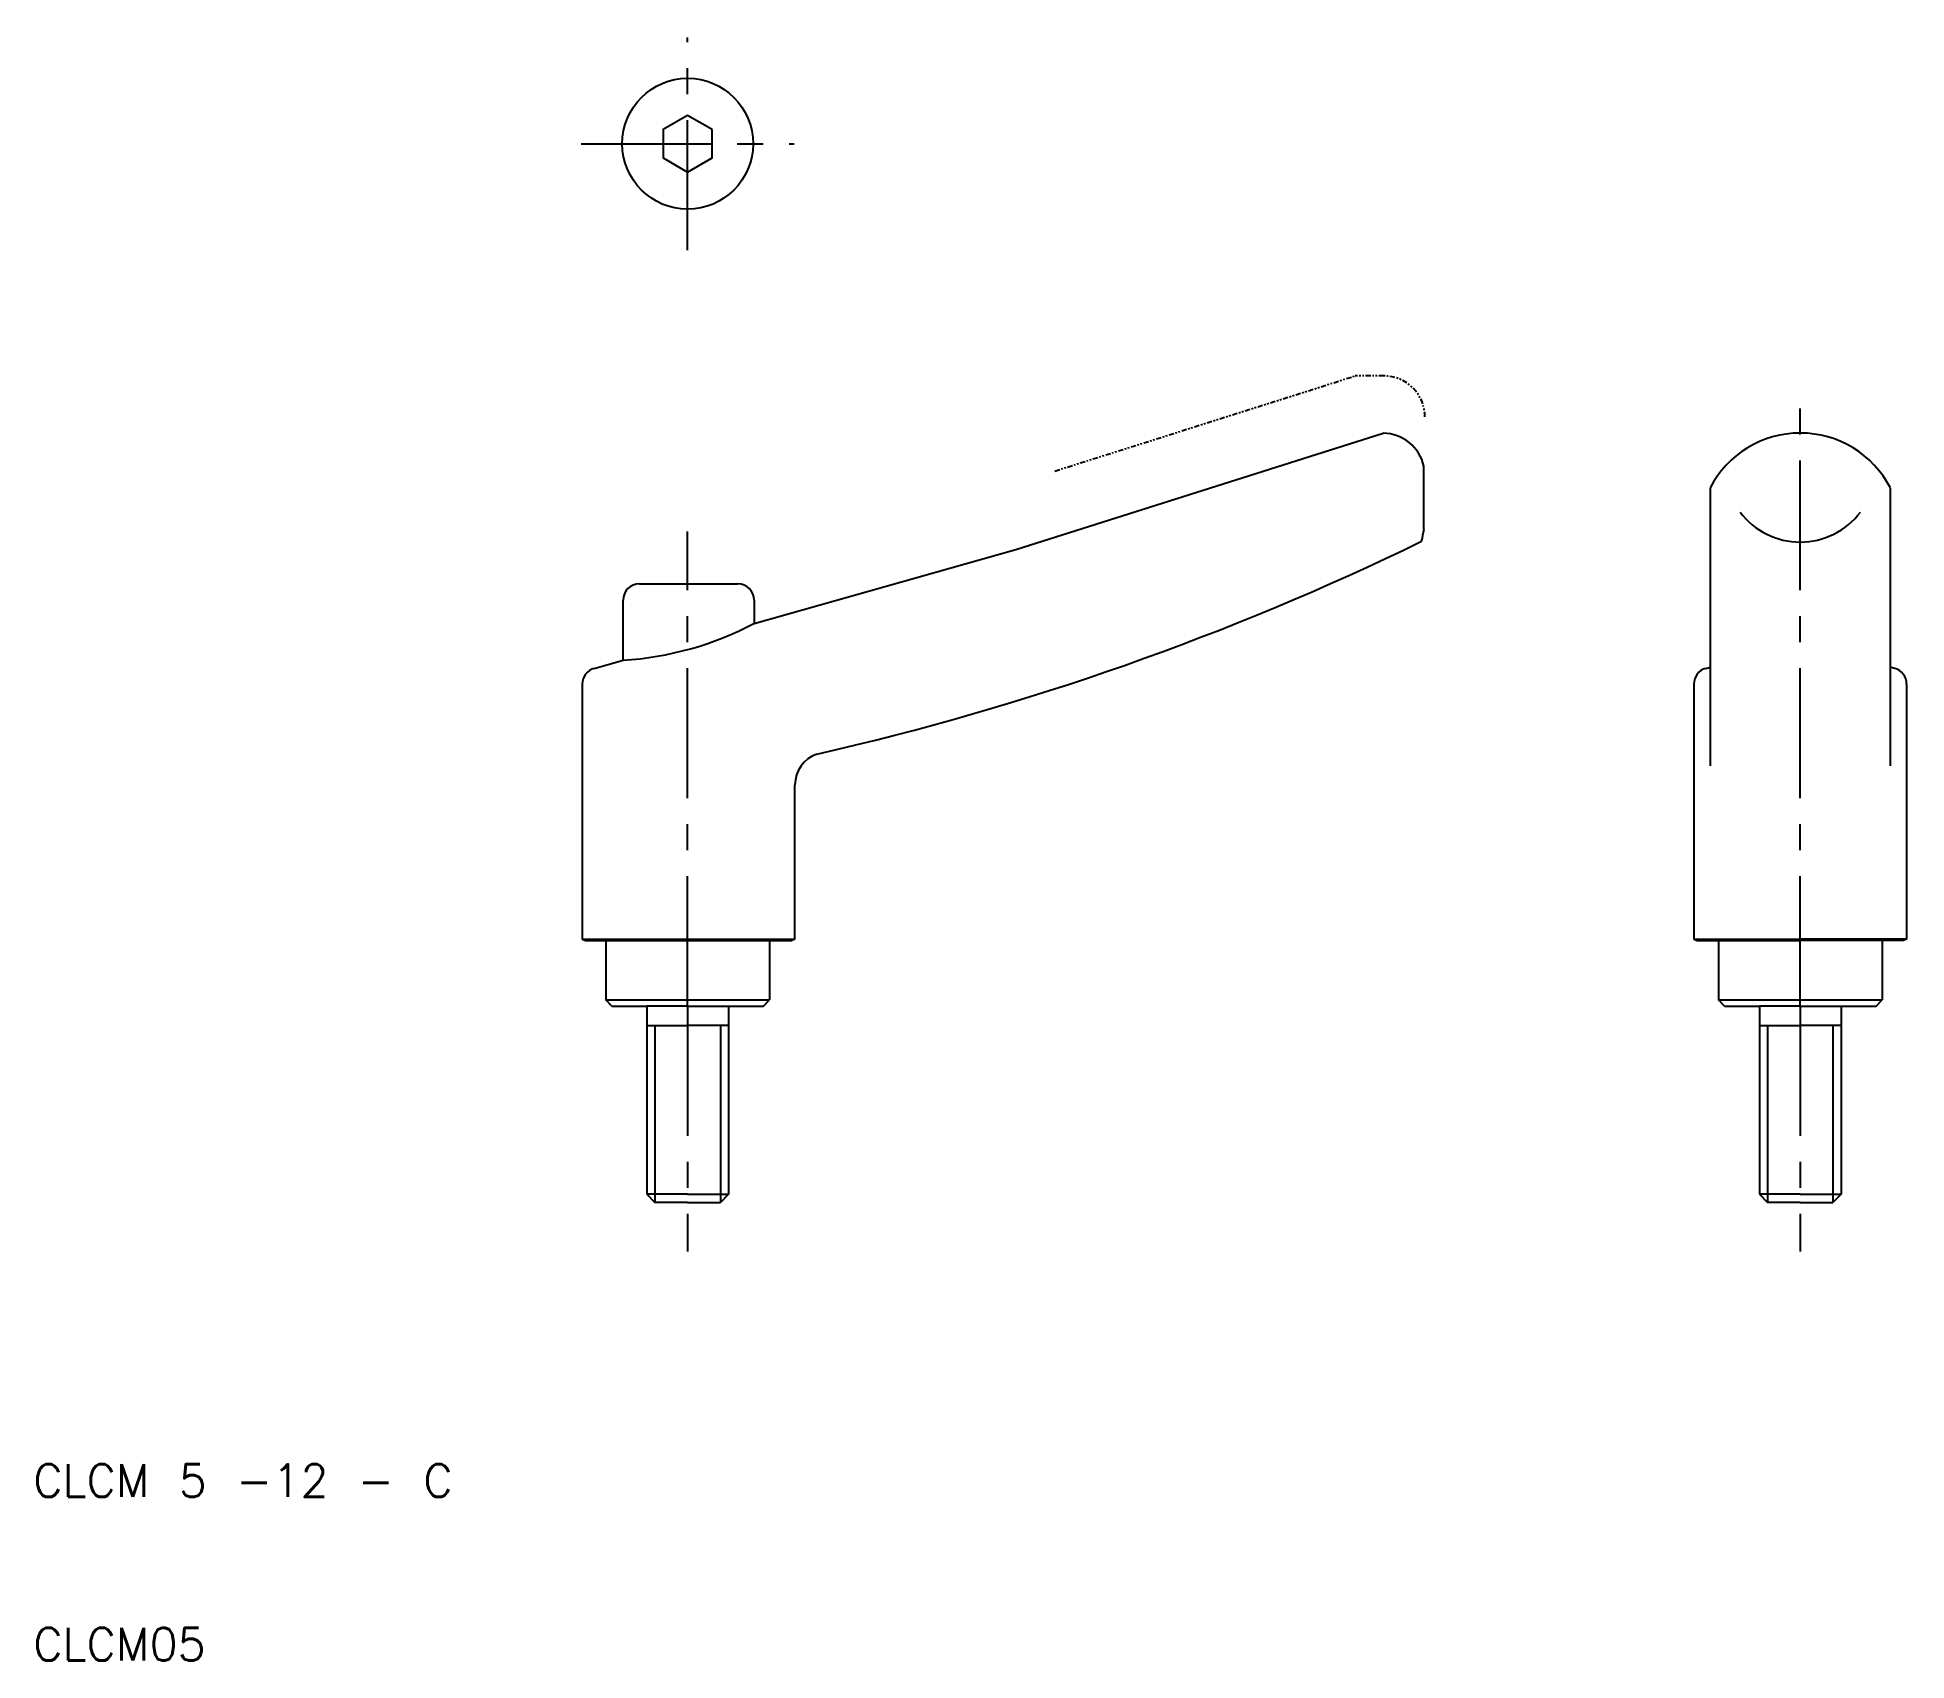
# Model space of a CAD drawing. Extents: x 10 to 124, y 10 to 109.
import ezdxf

# ---------------------------------------------------------------- set-up
doc = ezdxf.new("R2010")
doc.units = 0
doc.header["$LTSCALE"] = 0.25
doc.linetypes.add('CENTER', pattern=[50.8, 31.75, -6.35, 6.35, -6.35])
doc.linetypes.add('PHANTOM', pattern=[2.5, 1.25, -0.25, 0.25, -0.25, 0.25, -0.25])
doc.layers.get('0').update_dxf_attribs({"linetype": 'CONTINUOUS'})
doc.layers.add('CENTER', color=1, linetype='CENTER')
doc.styles.get("Standard").update_dxf_attribs({"font": 'txt.shx', "bigfont": 'extfont.shx'})

msp = doc.modelspace()

# ---------------------------------------------------------------- linework, layer by layer
at = {"color": 3, "linetype": 'PHANTOM'}
for p in [(72.45, 82.69), (92.56, 88.5)]:
    msp.add_line(p, (90.79, 88.5), dxfattribs=at)
at = {"color": 7, "linetype": 'CONTINUOUS'}
for p, q in [((70.06, 77.89), (92.51, 85)), ((95, 79.14), (95, 82.99)), ((112.5, 81.65), (112.5, 70.69)), ((123.5, 81.65), (123.5, 70.69)), ((54.06, 73.38), (70.06, 77.89)), ((47.06, 75.8), (53.06, 75.8)), ((46.06, 71.13), (46.06, 74.8)), ((54.06, 74.8), (54.06, 73.38)), ((44.29, 70.63), (46.06, 71.13)), ((112.23, 70.63), (112.44, 70.69)), ((112.44, 70.69), (112.5, 70.69)), ((112.5, 70.69), (112.5, 64.67)), ((123.5, 70.69), (123.5, 64.67)), ((123.56, 70.69), (123.5, 70.69)), ((123.77, 70.63), (123.56, 70.69)), ((43.56, 69.67), (43.56, 54.09)), ((111.5, 69.67), (111.5, 54.09)), ((124.5, 69.67), (124.5, 54.09)), ((56.56, 54.09), (56.56, 63.51)), ((43.56, 54.09), (56.56, 54.09)), ((43.56, 54.09), (43.76, 54)), ((43.76, 54), (45, 54)), ((45, 54), (55, 54)), ((45, 54), (45, 50.37)), ((55, 54), (55, 50.37)), ((55, 54), (56.36, 54)), ((56.56, 54.09), (56.36, 54)), ((111.5, 54.09), (111.7, 54)), ((111.5, 54.09), (118, 54.09)), ((111.7, 54), (113, 54)), ((113, 54), (118, 54)), ((113, 54), (113, 50.37)), ((124.5, 54.09), (118, 54.09)), ((123, 54), (118, 54)), ((124.3, 54), (123, 54)), ((123, 54), (123, 50.37)), ((124.5, 54.09), (124.3, 54)), ((45, 50.37), (55, 50.37)), ((45.37, 50), (45, 50.37)), ((54.63, 50), (55, 50.37)), ((113, 50.37), (123, 50.37)), ((113.37, 50), (113, 50.37)), ((122.63, 50), (123, 50.37)), ((45.37, 50), (47.5, 50)), ((47.5, 50), (47.5, 38.5)), ((50, 50), (47.5, 50)), ((50, 50), (52.5, 50)), ((52.5, 50), (52.5, 38.5)), ((52.5, 50), (54.63, 50)), ((113.37, 50), (115.5, 50)), ((115.5, 50), (115.5, 38.5)), ((118, 50), (115.5, 50)), ((118, 50), (120.5, 50)), ((120.5, 50), (120.5, 38.5)), ((120.5, 50), (122.63, 50)), ((47.5, 48.8), (50, 48.8)), ((52.5, 48.8), (50, 48.8)), ((115.5, 48.8), (118, 48.8)), ((120.5, 48.8), (118, 48.8)), ((47.5, 38.5), (48, 38)), ((50, 38.5), (47.5, 38.5)), ((50, 38), (48, 38)), ((50, 38.5), (52.5, 38.5)), ((50, 38), (52, 38)), ((52.5, 38.5), (52, 38)), ((115.5, 38.5), (116, 38)), ((118, 38.5), (115.5, 38.5)), ((118, 38), (116, 38)), ((118, 38.5), (120.5, 38.5)), ((118, 38), (120, 38)), ((120.5, 38.5), (120, 38))]:
    msp.add_line(p, q, dxfattribs=at)
at = {"color": 3, "linetype": 'CONTINUOUS'}
for p, q in [((48, 48.8), (48, 38)), ((52, 48.8), (52, 38)), ((116, 48.8), (116, 38)), ((120, 48.8), (120, 38))]:
    msp.add_line(p, q, dxfattribs=at)
at = {"color": 7, "linetype": 'CONTINUOUS'}
msp.add_lwpolyline([(51.5, 103.55), (50, 104.42), (48.5, 103.55), (48.5, 101.82), (50, 100.96), (51.5, 101.82)], close=True, dxfattribs=at)
msp.add_circle((50, 102.69), 4, dxfattribs=at)
at = {"color": 3, "linetype": 'PHANTOM'}
msp.add_arc((92.56, 86), 2.5, 0, 90, dxfattribs=at)
at = {"color": 7, "linetype": 'CONTINUOUS'}
for centre, radius, start, end in [((92.48, 82.42), 2.58, 12.6317, 89.2795), ((118, 78.81), 6.2, 27.3186, 152.6814), ((118, 82.95), 4.6, 216.9899, 323.0101), ((19.91, 232.43), 171.3, 282.8123, 295.9457), ((47.06, 74.8), 1, 90, 180), ((53.06, 74.8), 1, 0, 90), ((44.83, 90.81), 19.72, 273.5609, 297.8886), ((44.56, 69.67), 1, 105.7247, 180), ((112.5, 69.67), 1, 105.7247, 180), ((123.5, 69.67), 1, 0, 74.2753), ((58.56, 63.51), 2, 109.379, 180)]:
    msp.add_arc(centre, radius, start, end, dxfattribs=at)
at = {"linetype": 'CONTINUOUS'}
msp.add_arc((89.06, 79.95), 6, 345.017, 352.2759, dxfattribs=at)
at = {"layer": 'CENTER', "color": 1, "linetype": 'CENTER'}
for p, q in [((50, 96.19), (50, 109.19)), ((43.5, 102.69), (56.5, 102.69)), ((118, 50), (118, 88.1)), ((50, 50), (50, 78.99)), ((50, 50), (50, 35)), ((118, 50), (118, 35))]:
    msp.add_line(p, q, dxfattribs=at)

# ---------------------------------------------------------------- texts
at = {"color": 7, "linetype": 'CONTINUOUS'}
for s, p in [('CLCM 5 -12 - C', (10, 20)), ('CLCM05', (10, 10))]:
    msp.add_text(s, height=2, dxfattribs=at).set_placement(p)

doc.saveas('drawing.dxf')
